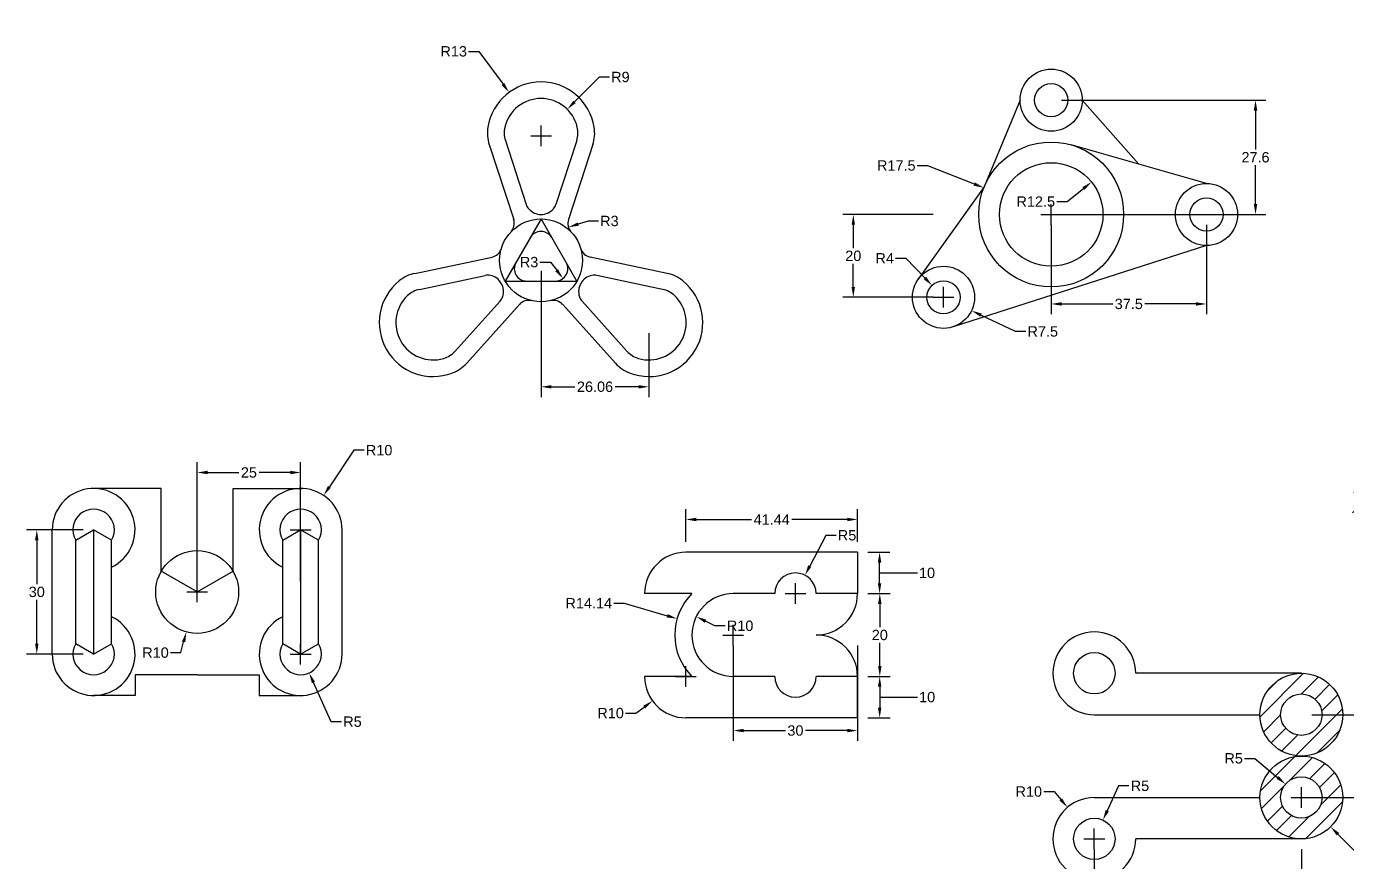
# Model space of a CAD drawing. Header units: millimetres. Extents: x -10 to 888, y 10 to 733.
# Drawn here: x 4.6 to 323.7, y 186.6 to 388.5 of the extents above; entities that cross this region are included whole.
import ezdxf

# ---------------------------------------------------------------- set-up
doc = ezdxf.new("R2010")
doc.units = ezdxf.units.MM
doc.styles.get("Standard").update_dxf_attribs({"font": 'arial.ttf'})
doc.dimstyles.new('Copy of ISO-25', dxfattribs={"dimtxt": 2.5, "dimasz": 2.5, "dimexe": 2.5, "dimexo": 2.5, "dimtad": 0, "dimtih": 1, "dimtoh": 1, "dimdsep": 46, "dimtxsty": 'Standard', "dimcen": 2.5, "dimclrd": 1, "dimclre": 3, "dimclrt": 4, "dimadec": 0, "dimazin": 0, "dimtfac": 1, "dimtofl": 0, "dimtmove": 1, "dimatfit": 3, "dimfxl": 1, "dimarcsym": 0})

# ---------------------------------------------------------------- blocks, each defined once
blk = doc.blocks.new('*U1')
for p, q in [((-8.62, 3.96), (-3.59, -11.48)), ((8.62, 3.96), (3.59, -11.48)), ((-12.51, 2.97), (-6.61, -15.13)), ((12.51, 2.97), (6.61, -15.13))]:
    blk.add_line(p, q)
for centre, radius, start, end in [((0, 5.12), 13, 9.1618, 170.8382), ((0, 5.12), 9, 13.471, 166.529), ((-3.95, 5.75), 9, 170.8382, 198.0374), ((-2.92, 5.82), 6, 166.529, 198.0374), ((2.92, 5.82), 6, 341.9626, 13.471), ((3.95, 5.75), 9, 341.9626, 9.1618), ((-0.74, -10.55), 3, 198.0374, 222.0955), ((0, -9.88), 4, 222.0955, 317.9045), ((0.74, -10.55), 3, 317.9045, 341.9626), ((-9.47, -16.06), 3, 316.7271, 18.0374), ((9.47, -16.06), 3, 161.9626, 223.2729)]:
    blk.add_arc(centre, radius, start, end)
blk = doc.blocks.new('*U2')
at = {"color": 0, "linetype": 'ByBlock', "lineweight": -2, "transparency": 16777216}
blk.add_blockref('*U1', (314.69, 594.41), dxfattribs=at)
for p, rotation in [((293.06, 556.95), 120.0000000000001), ((336.32, 556.95), 240)]:
    blk.add_blockref('*U1', p, dxfattribs=dict(at, rotation=rotation))
blk = doc.blocks.new('*D110')
at = {"color": 3, "lineweight": -2, "transparency": 16777216}
for p, q in [((262.56, 189.79), (262.56, 175.14)), ((312.56, 189.79), (312.56, 175.14))]:
    blk.add_line(p, q, dxfattribs=at)
at = {"color": 1, "lineweight": -2, "transparency": 16777216}
for p, q in [((265.06, 177.64), (285.15, 177.64)), ((310.06, 177.64), (289.97, 177.64))]:
    blk.add_line(p, q, dxfattribs=at)
at = {"color": 1, "transparency": 16777216}
for points in [[(265.06, 178.06), (265.06, 177.23), (262.56, 177.64)], [(310.06, 178.06), (310.06, 177.23), (312.56, 177.64)]]:
    blk.add_solid(points, dxfattribs=at)
at = {"layer": 'Defpoints', "color": 0, "transparency": 16777216}
for p in [(262.56, 192.29), (312.56, 192.29), (312.56, 177.64)]:
    blk.add_point(p, dxfattribs=at)
at = {"color": 4, "transparency": 16777216, "insert": (287.56, 177.64), "char_height": 2.5, "attachment_point": 5}
blk.add_mtext('50', dxfattribs=at)
blk = doc.blocks.new('*D111')
at = {"color": 3, "lineweight": -2, "transparency": 16777216}
for p, q in [((315.06, 222.29), (330.91, 222.29)), ((315.06, 202.29), (330.91, 202.29))]:
    blk.add_line(p, q, dxfattribs=at)
at = {"color": 1, "lineweight": -2, "transparency": 16777216}
for p, q in [((328.41, 219.79), (328.41, 214.2)), ((328.41, 204.79), (328.41, 210.39))]:
    blk.add_line(p, q, dxfattribs=at)
at = {"color": 1, "transparency": 16777216}
for points in [[(327.99, 219.79), (328.83, 219.79), (328.41, 222.29)], [(327.99, 204.79), (328.83, 204.79), (328.41, 202.29)]]:
    blk.add_solid(points, dxfattribs=at)
at = {"layer": 'Defpoints', "color": 0, "transparency": 16777216}
for p in [(312.56, 222.29), (312.56, 202.29), (328.41, 202.29)]:
    blk.add_point(p, dxfattribs=at)
at = {"color": 4, "transparency": 16777216, "insert": (328.41, 212.29), "char_height": 2.5, "attachment_point": 5}
blk.add_mtext('20', dxfattribs=at)
blk = doc.blocks.new('*D112')
at = {"color": 3, "lineweight": -2, "transparency": 16777216}
for p, q in [((312.56, 199.79), (312.56, 204.79)), ((310.06, 202.29), (315.06, 202.29))]:
    blk.add_line(p, q, dxfattribs=at)
at = {"color": 1, "lineweight": -2, "transparency": 16777216}
for p, q in [((325.23, 189.59), (321.39, 193.45)), ((327.73, 189.59), (325.23, 189.59))]:
    blk.add_line(p, q, dxfattribs=at)
at = {"color": 1, "transparency": 16777216}
blk.add_solid([(321.68, 193.74), (321.09, 193.15), (319.62, 195.22)], dxfattribs=at)
at = {"layer": 'Defpoints', "color": 0, "transparency": 16777216}
for p in [(312.56, 202.29), (319.62, 195.22)]:
    blk.add_point(p, dxfattribs=at)
at = {"color": 4, "transparency": 16777216, "insert": (331.34, 189.59), "char_height": 2.5, "attachment_point": 5}
blk.add_mtext('R10', dxfattribs=at)
blk = doc.blocks.new('*D113')
at = {"color": 1, "lineweight": -2, "transparency": 16777216}
for p, q in [((298.86, 211.74), (301.36, 211.74)), ((301.36, 211.74), (306.83, 207.13))]:
    blk.add_line(p, q, dxfattribs=at)
at = {"color": 3, "lineweight": -2, "transparency": 16777216}
for p, q in [((312.56, 199.79), (312.56, 204.79)), ((310.06, 202.29), (315.06, 202.29))]:
    blk.add_line(p, q, dxfattribs=at)
at = {"color": 1, "transparency": 16777216}
blk.add_solid([(307.1, 207.45), (306.56, 206.81), (308.74, 205.52)], dxfattribs=at)
at = {"layer": 'Defpoints', "color": 0, "transparency": 16777216}
for p in [(308.74, 205.52), (312.56, 202.29)]:
    blk.add_point(p, dxfattribs=at)
at = {"color": 4, "transparency": 16777216, "insert": (296.21, 211.74), "char_height": 2.5, "attachment_point": 5}
blk.add_mtext('R5', dxfattribs=at)
blk = doc.blocks.new('*D114')
at = {"color": 1, "lineweight": -2, "transparency": 16777216}
for p, q in [((250.34, 203.72), (252.84, 203.72)), ((252.84, 203.72), (254.46, 201.81))]:
    blk.add_line(p, q, dxfattribs=at)
at = {"color": 3, "lineweight": -2, "transparency": 16777216}
for p, q in [((262.56, 189.79), (262.56, 194.79)), ((260.06, 192.29), (265.06, 192.29))]:
    blk.add_line(p, q, dxfattribs=at)
at = {"color": 1, "transparency": 16777216}
blk.add_solid([(254.77, 202.08), (254.14, 201.54), (256.08, 199.91)], dxfattribs=at)
at = {"layer": 'Defpoints', "color": 0, "transparency": 16777216}
for p in [(256.08, 199.91), (262.56, 192.29)]:
    blk.add_point(p, dxfattribs=at)
at = {"color": 4, "transparency": 16777216, "insert": (246.73, 203.72), "char_height": 2.5, "attachment_point": 5}
blk.add_mtext('R10', dxfattribs=at)
blk = doc.blocks.new('*D115')
at = {"color": 1, "lineweight": -2, "transparency": 16777216}
for p, q in [((268.43, 205.09), (265.69, 199.11)), ((270.93, 205.09), (268.43, 205.09))]:
    blk.add_line(p, q, dxfattribs=at)
at = {"color": 3, "lineweight": -2, "transparency": 16777216}
for p, q in [((262.56, 189.79), (262.56, 194.79)), ((260.06, 192.29), (265.06, 192.29))]:
    blk.add_line(p, q, dxfattribs=at)
at = {"color": 1, "transparency": 16777216}
blk.add_solid([(265.31, 199.29), (266.07, 198.94), (264.64, 196.84)], dxfattribs=at)
at = {"layer": 'Defpoints', "color": 0, "transparency": 16777216}
for p in [(264.64, 196.84), (262.56, 192.29)]:
    blk.add_point(p, dxfattribs=at)
at = {"color": 4, "transparency": 16777216, "insert": (273.58, 205.09), "char_height": 2.5, "attachment_point": 5}
blk.add_mtext('R5', dxfattribs=at)
blk = doc.blocks.new('*D116')
at = {"color": 3, "lineweight": -2, "transparency": 16777216}
for p, q in [((163.93, 229.02), (163.93, 234.02)), ((161.43, 231.52), (166.43, 231.52))]:
    blk.add_line(p, q, dxfattribs=at)
at = {"color": 1, "lineweight": -2, "transparency": 16777216}
for p, q in [((151.84, 222.66), (153.85, 224.13)), ((149.34, 222.66), (151.84, 222.66))]:
    blk.add_line(p, q, dxfattribs=at)
at = {"color": 1, "transparency": 16777216}
blk.add_solid([(153.61, 224.47), (154.1, 223.8), (155.87, 225.61)], dxfattribs=at)
at = {"layer": 'Defpoints', "color": 0, "transparency": 16777216}
for p in [(163.93, 231.52), (155.87, 225.61)]:
    blk.add_point(p, dxfattribs=at)
at = {"color": 4, "transparency": 16777216, "insert": (145.73, 222.66), "char_height": 2.5, "attachment_point": 5}
blk.add_mtext('R10', dxfattribs=at)
blk = doc.blocks.new('*D117')
at = {"color": 3, "lineweight": -2, "transparency": 16777216}
for p, q in [((207.87, 231.52), (213.22, 231.52)), ((207.87, 221.52), (213.22, 221.52))]:
    blk.add_line(p, q, dxfattribs=at)
at = {"color": 1, "lineweight": -2, "transparency": 16777216}
for p, q in [((210.72, 229.02), (210.72, 224.02)), ((210.72, 226.52), (218.64, 226.52)), ((218.64, 226.52), (219.89, 226.52))]:
    blk.add_line(p, q, dxfattribs=at)
at = {"color": 1, "transparency": 16777216}
for points in [[(210.3, 229.02), (211.13, 229.02), (210.72, 231.52)], [(210.3, 224.02), (211.13, 224.02), (210.72, 221.52)]]:
    blk.add_solid(points, dxfattribs=at)
at = {"layer": 'Defpoints', "color": 0, "transparency": 16777216}
for p in [(205.37, 231.52), (205.37, 221.52), (210.72, 221.52)]:
    blk.add_point(p, dxfattribs=at)
at = {"color": 4, "transparency": 16777216, "insert": (222.18, 226.52), "char_height": 2.5, "attachment_point": 5}
blk.add_mtext('10', dxfattribs=at)
blk = doc.blocks.new('*D118')
at = {"color": 1, "lineweight": -2, "transparency": 16777216}
for p, q in [((170.9, 243.75), (168.66, 244.87)), ((173.4, 243.75), (170.9, 243.75))]:
    blk.add_line(p, q, dxfattribs=at)
at = {"color": 1, "transparency": 16777216}
blk.add_solid([(168.85, 245.24), (168.47, 244.49), (166.42, 245.98)], dxfattribs=at)
at = {"layer": 'Defpoints', "color": 0, "transparency": 16777216}
for p in [(166.42, 245.98), (175.37, 241.52)]:
    blk.add_point(p, dxfattribs=at)
at = {"color": 4, "transparency": 16777216, "insert": (177.01, 243.75), "char_height": 2.5, "attachment_point": 5}
blk.add_mtext('R10', dxfattribs=at)
blk = doc.blocks.new('*D119')
at = {"color": 1, "lineweight": -2, "transparency": 16777216}
for p, q in [((146.5, 249.21), (149, 249.21)), ((149, 249.21), (159.4, 246.18))]:
    blk.add_line(p, q, dxfattribs=at)
at = {"color": 3, "lineweight": -2, "transparency": 16777216}
for p, q in [((175.37, 239.02), (175.37, 244.02)), ((172.87, 241.52), (177.87, 241.52))]:
    blk.add_line(p, q, dxfattribs=at)
at = {"color": 1, "transparency": 16777216}
blk.add_solid([(159.51, 246.58), (159.28, 245.78), (161.8, 245.48)], dxfattribs=at)
at = {"layer": 'Defpoints', "color": 0, "transparency": 16777216}
for p in [(161.8, 245.48), (175.37, 241.52)]:
    blk.add_point(p, dxfattribs=at)
at = {"color": 4, "transparency": 16777216, "insert": (140.46, 249.21), "char_height": 2.5, "attachment_point": 5}
blk.add_mtext('R14.14', dxfattribs=at)
blk = doc.blocks.new('*D120')
at = {"color": 3, "lineweight": -2, "transparency": 16777216}
for p, q in [((207.87, 251.52), (213.25, 251.52)), ((207.87, 231.52), (213.25, 231.52))]:
    blk.add_line(p, q, dxfattribs=at)
at = {"color": 1, "lineweight": -2, "transparency": 16777216}
for p, q in [((210.75, 249.02), (210.75, 243.43)), ((210.75, 234.02), (210.75, 239.62))]:
    blk.add_line(p, q, dxfattribs=at)
at = {"color": 1, "transparency": 16777216}
for points in [[(210.33, 249.02), (211.17, 249.02), (210.75, 251.52)], [(210.33, 234.02), (211.17, 234.02), (210.75, 231.52)]]:
    blk.add_solid(points, dxfattribs=at)
at = {"layer": 'Defpoints', "color": 0, "transparency": 16777216}
for p in [(205.37, 251.52), (210.75, 251.52), (205.37, 231.52)]:
    blk.add_point(p, dxfattribs=at)
at = {"color": 4, "transparency": 16777216, "insert": (210.75, 241.52), "char_height": 2.5, "attachment_point": 5}
blk.add_mtext('20', dxfattribs=at)
blk = doc.blocks.new('*D121')
at = {"color": 3, "lineweight": -2, "transparency": 16777216}
for p, q in [((207.87, 261.52), (213.2, 261.52)), ((207.87, 251.52), (213.2, 251.52))]:
    blk.add_line(p, q, dxfattribs=at)
at = {"color": 1, "lineweight": -2, "transparency": 16777216}
for p, q in [((210.7, 254.02), (210.7, 259.02)), ((210.7, 256.52), (218.61, 256.52)), ((218.61, 256.52), (219.86, 256.52))]:
    blk.add_line(p, q, dxfattribs=at)
at = {"color": 1, "transparency": 16777216}
for points in [[(210.28, 259.02), (211.11, 259.02), (210.7, 261.52)], [(210.28, 254.02), (211.11, 254.02), (210.7, 251.52)]]:
    blk.add_solid(points, dxfattribs=at)
at = {"layer": 'Defpoints', "color": 0, "transparency": 16777216}
for p in [(205.37, 261.52), (210.7, 261.52), (205.37, 251.52)]:
    blk.add_point(p, dxfattribs=at)
at = {"color": 4, "transparency": 16777216, "insert": (222.16, 256.52), "char_height": 2.5, "attachment_point": 5}
blk.add_mtext('10', dxfattribs=at)
blk = doc.blocks.new('*D122')
at = {"color": 1, "lineweight": -2, "transparency": 16777216}
for p, q in [((197.69, 265.6), (193.83, 258.18)), ((200.19, 265.6), (197.69, 265.6))]:
    blk.add_line(p, q, dxfattribs=at)
at = {"color": 3, "lineweight": -2, "transparency": 16777216}
for p, q in [((190.37, 249.02), (190.37, 254.02)), ((187.87, 251.52), (192.87, 251.52))]:
    blk.add_line(p, q, dxfattribs=at)
at = {"color": 1, "transparency": 16777216}
blk.add_solid([(193.46, 258.37), (194.2, 257.99), (192.68, 255.96)], dxfattribs=at)
at = {"layer": 'Defpoints', "color": 0, "transparency": 16777216}
for p in [(192.68, 255.96), (190.37, 251.52)]:
    blk.add_point(p, dxfattribs=at)
at = {"color": 4, "transparency": 16777216, "insert": (202.84, 265.6), "char_height": 2.5, "attachment_point": 5}
blk.add_mtext('R5', dxfattribs=at)
blk = doc.blocks.new('*D123')
at = {"color": 3, "lineweight": -2, "transparency": 16777216}
for p, q in [((163.93, 264.02), (163.93, 271.93)), ((205.37, 264.02), (205.37, 271.93))]:
    blk.add_line(p, q, dxfattribs=at)
at = {"color": 1, "lineweight": -2, "transparency": 16777216}
for p, q in [((166.43, 269.43), (179.77, 269.43)), ((202.87, 269.43), (189.54, 269.43))]:
    blk.add_line(p, q, dxfattribs=at)
at = {"color": 1, "transparency": 16777216}
for points in [[(166.43, 269.85), (166.43, 269.01), (163.93, 269.43)], [(202.87, 269.85), (202.87, 269.01), (205.37, 269.43)]]:
    blk.add_solid(points, dxfattribs=at)
at = {"layer": 'Defpoints', "color": 0, "transparency": 16777216}
for p in [(205.37, 269.43), (163.93, 261.52), (205.37, 261.52)]:
    blk.add_point(p, dxfattribs=at)
at = {"color": 4, "transparency": 16777216, "insert": (184.65, 269.43), "char_height": 2.5, "attachment_point": 5}
blk.add_mtext('41.44', dxfattribs=at)
blk = doc.blocks.new('*D124')
at = {"color": 3, "lineweight": -2, "transparency": 16777216}
for p, q in [((175.37, 239.02), (175.37, 215.95)), ((205.37, 239.02), (205.37, 215.95))]:
    blk.add_line(p, q, dxfattribs=at)
at = {"color": 1, "lineweight": -2, "transparency": 16777216}
for p, q in [((177.87, 218.45), (187.96, 218.45)), ((202.87, 218.45), (192.78, 218.45))]:
    blk.add_line(p, q, dxfattribs=at)
at = {"color": 1, "transparency": 16777216}
for points in [[(177.87, 218.87), (177.87, 218.04), (175.37, 218.45)], [(202.87, 218.87), (202.87, 218.04), (205.37, 218.45)]]:
    blk.add_solid(points, dxfattribs=at)
at = {"layer": 'Defpoints', "color": 0, "transparency": 16777216}
for p in [(175.37, 241.52), (205.37, 241.52), (205.37, 218.45)]:
    blk.add_point(p, dxfattribs=at)
at = {"color": 4, "transparency": 16777216, "insert": (190.37, 218.45), "char_height": 2.5, "attachment_point": 5}
blk.add_mtext('30', dxfattribs=at)
blk = doc.blocks.new('*D127')
at = {"color": 1, "lineweight": -2, "transparency": 16777216}
for p, q in [((255.99, 346.18), (259.93, 349.35)), ((253.49, 346.18), (255.99, 346.18))]:
    blk.add_line(p, q, dxfattribs=at)
at = {"color": 1, "transparency": 16777216}
blk.add_solid([(259.67, 349.67), (260.19, 349.02), (261.88, 350.92)], dxfattribs=at)
at = {"layer": 'Defpoints', "color": 0, "transparency": 16777216}
for p in [(261.88, 350.92), (252.14, 343.08)]:
    blk.add_point(p, dxfattribs=at)
at = {"color": 4, "transparency": 16777216, "insert": (248.41, 346.18), "char_height": 2.5, "attachment_point": 5}
blk.add_mtext('R12.5', dxfattribs=at)
blk = doc.blocks.new('*D128')
at = {"color": 1, "lineweight": -2, "transparency": 16777216}
for p, q in [((219.8, 354.89), (222.3, 354.89)), ((222.3, 354.89), (233.54, 350.44))]:
    blk.add_line(p, q, dxfattribs=at)
at = {"color": 3, "lineweight": -2, "transparency": 16777216}
for p, q in [((252.14, 340.58), (252.14, 345.58)), ((249.64, 343.08), (254.64, 343.08))]:
    blk.add_line(p, q, dxfattribs=at)
at = {"color": 1, "transparency": 16777216}
blk.add_solid([(233.7, 350.83), (233.39, 350.05), (235.87, 349.52)], dxfattribs=at)
at = {"layer": 'Defpoints', "color": 0, "transparency": 16777216}
for p in [(235.87, 349.52), (252.14, 343.08)]:
    blk.add_point(p, dxfattribs=at)
at = {"color": 4, "transparency": 16777216, "insert": (214.73, 354.89), "char_height": 2.5, "attachment_point": 5}
blk.add_mtext('R17.5', dxfattribs=at)
blk = doc.blocks.new('*D129')
at = {"color": 3, "lineweight": -2, "transparency": 16777216}
for p, q in [((226.14, 320.58), (226.14, 325.58)), ((223.64, 323.08), (228.64, 323.08))]:
    blk.add_line(p, q, dxfattribs=at)
at = {"color": 1, "lineweight": -2, "transparency": 16777216}
for p, q in [((243.51, 314.81), (235.17, 318.78)), ((246.01, 314.81), (243.51, 314.81))]:
    blk.add_line(p, q, dxfattribs=at)
at = {"color": 1, "transparency": 16777216}
blk.add_solid([(235.35, 319.16), (234.99, 318.41), (232.91, 319.86)], dxfattribs=at)
at = {"layer": 'Defpoints', "color": 0, "transparency": 16777216}
for p in [(226.14, 323.08), (232.91, 319.86)]:
    blk.add_point(p, dxfattribs=at)
at = {"color": 4, "transparency": 16777216, "insert": (250.11, 314.81), "char_height": 2.5, "attachment_point": 5}
blk.add_mtext('R7.5', dxfattribs=at)
blk = doc.blocks.new('*D130')
at = {"color": 1, "lineweight": -2, "transparency": 16777216}
for p, q in [((214.57, 332.5), (217.07, 332.5)), ((217.07, 332.5), (221.63, 327.76))]:
    blk.add_line(p, q, dxfattribs=at)
at = {"color": 3, "lineweight": -2, "transparency": 16777216}
for p, q in [((226.14, 320.58), (226.14, 325.58)), ((223.64, 323.08), (228.64, 323.08))]:
    blk.add_line(p, q, dxfattribs=at)
at = {"color": 1, "transparency": 16777216}
blk.add_solid([(221.93, 328.05), (221.33, 327.47), (223.37, 325.96)], dxfattribs=at)
at = {"layer": 'Defpoints', "color": 0, "transparency": 16777216}
for p in [(223.37, 325.96), (226.14, 323.08)]:
    blk.add_point(p, dxfattribs=at)
at = {"color": 4, "transparency": 16777216, "insert": (211.94, 332.5), "char_height": 2.5, "attachment_point": 5}
blk.add_mtext('R4', dxfattribs=at)
blk = doc.blocks.new('*D131')
at = {"color": 3, "lineweight": -2, "transparency": 16777216}
for p, q in [((252.14, 340.58), (252.14, 318.97)), ((289.64, 340.58), (289.64, 318.97))]:
    blk.add_line(p, q, dxfattribs=at)
at = {"color": 1, "lineweight": -2, "transparency": 16777216}
for p, q in [((254.64, 321.47), (267.01, 321.47)), ((287.14, 321.47), (274.77, 321.47))]:
    blk.add_line(p, q, dxfattribs=at)
at = {"color": 1, "transparency": 16777216}
for points in [[(254.64, 321.89), (254.64, 321.06), (252.14, 321.47)], [(287.14, 321.89), (287.14, 321.06), (289.64, 321.47)]]:
    blk.add_solid(points, dxfattribs=at)
at = {"layer": 'Defpoints', "color": 0, "transparency": 16777216}
for p in [(252.14, 343.08), (289.64, 343.08), (289.64, 321.47)]:
    blk.add_point(p, dxfattribs=at)
at = {"color": 4, "transparency": 16777216, "insert": (270.89, 321.47), "char_height": 2.5, "attachment_point": 5}
blk.add_mtext('37.5', dxfattribs=at)
blk = doc.blocks.new('*D132')
at = {"color": 3, "lineweight": -2, "transparency": 16777216}
for p, q in [((254.64, 370.68), (303.99, 370.68)), ((254.64, 343.08), (303.99, 343.08))]:
    blk.add_line(p, q, dxfattribs=at)
at = {"color": 1, "lineweight": -2, "transparency": 16777216}
for p, q in [((301.49, 368.18), (301.49, 358.78)), ((301.49, 345.58), (301.49, 354.98))]:
    blk.add_line(p, q, dxfattribs=at)
at = {"color": 1, "transparency": 16777216}
for points in [[(301.08, 368.18), (301.91, 368.18), (301.49, 370.68)], [(301.08, 345.58), (301.91, 345.58), (301.49, 343.08)]]:
    blk.add_solid(points, dxfattribs=at)
at = {"layer": 'Defpoints', "color": 0, "transparency": 16777216}
for p in [(252.14, 370.68), (252.14, 343.08), (301.49, 343.08)]:
    blk.add_point(p, dxfattribs=at)
at = {"color": 4, "transparency": 16777216, "insert": (301.49, 356.88), "char_height": 2.5, "attachment_point": 5}
blk.add_mtext('27.6', dxfattribs=at)
blk = doc.blocks.new('*D133')
at = {"color": 3, "lineweight": -2, "transparency": 16777216}
for p, q in [((223.64, 343.08), (201.85, 343.08)), ((223.64, 323.08), (201.85, 323.08))]:
    blk.add_line(p, q, dxfattribs=at)
at = {"color": 1, "lineweight": -2, "transparency": 16777216}
for p, q in [((204.35, 340.58), (204.35, 334.98)), ((204.35, 325.58), (204.35, 331.18))]:
    blk.add_line(p, q, dxfattribs=at)
at = {"color": 1, "transparency": 16777216}
for points in [[(203.93, 340.58), (204.76, 340.58), (204.35, 343.08)], [(203.93, 325.58), (204.76, 325.58), (204.35, 323.08)]]:
    blk.add_solid(points, dxfattribs=at)
at = {"layer": 'Defpoints', "color": 0, "transparency": 16777216}
for p in [(204.35, 343.08), (226.14, 343.08), (226.14, 323.08)]:
    blk.add_point(p, dxfattribs=at)
at = {"color": 4, "transparency": 16777216, "insert": (204.35, 333.08), "char_height": 2.5, "attachment_point": 5}
blk.add_mtext('20', dxfattribs=at)
blk = doc.blocks.new('*D134')
at = {"color": 1, "lineweight": -2, "transparency": 16777216}
for p, q in [((142.96, 376.26), (137.02, 370.26)), ((145.46, 376.26), (142.96, 376.26))]:
    blk.add_line(p, q, dxfattribs=at)
at = {"color": 3, "lineweight": -2, "transparency": 16777216}
for p, q in [((128.94, 359.58), (128.94, 364.58)), ((126.44, 362.08), (131.44, 362.08))]:
    blk.add_line(p, q, dxfattribs=at)
at = {"color": 1, "transparency": 16777216}
blk.add_solid([(136.73, 370.55), (137.32, 369.97), (135.26, 368.48)], dxfattribs=at)
at = {"layer": 'Defpoints', "color": 0, "transparency": 16777216}
for p in [(135.26, 368.48), (128.94, 362.08)]:
    blk.add_point(p, dxfattribs=at)
at = {"color": 4, "transparency": 16777216, "insert": (148.1, 376.26), "char_height": 2.5, "attachment_point": 5}
blk.add_mtext('R9', dxfattribs=at)
blk = doc.blocks.new('*D135')
at = {"color": 1, "lineweight": -2, "transparency": 16777216}
for p, q in [((111.45, 382.46), (113.95, 382.46)), ((113.95, 382.46), (119.75, 374.57))]:
    blk.add_line(p, q, dxfattribs=at)
at = {"color": 3, "lineweight": -2, "transparency": 16777216}
for p, q in [((128.94, 359.58), (128.94, 364.58)), ((126.44, 362.08), (131.44, 362.08))]:
    blk.add_line(p, q, dxfattribs=at)
at = {"color": 1, "transparency": 16777216}
blk.add_solid([(120.09, 374.81), (119.42, 374.32), (121.23, 372.55)], dxfattribs=at)
at = {"layer": 'Defpoints', "color": 0, "transparency": 16777216}
for p in [(121.23, 372.55), (128.94, 362.08)]:
    blk.add_point(p, dxfattribs=at)
at = {"color": 4, "transparency": 16777216, "insert": (107.84, 382.46), "char_height": 2.5, "attachment_point": 5}
blk.add_mtext('R13', dxfattribs=at)
blk = doc.blocks.new('*D136')
at = {"color": 1, "lineweight": -2, "transparency": 16777216}
for p, q in [((140.31, 341.49), (137.92, 340.75)), ((142.81, 341.49), (140.31, 341.49))]:
    blk.add_line(p, q, dxfattribs=at)
at = {"color": 1, "transparency": 16777216}
blk.add_solid([(137.8, 341.15), (138.05, 340.36), (135.54, 340.02)], dxfattribs=at)
at = {"layer": 'Defpoints', "color": 0, "transparency": 16777216}
for p in [(135.54, 340.02), (138.4, 340.9)]:
    blk.add_point(p, dxfattribs=at)
at = {"color": 4, "transparency": 16777216, "insert": (145.45, 341.49), "char_height": 2.5, "attachment_point": 5}
blk.add_mtext('R3', dxfattribs=at)
blk = doc.blocks.new('*D137')
at = {"color": 1, "lineweight": -2, "transparency": 16777216}
for p, q in [((128.68, 331.57), (131.18, 331.57)), ((131.18, 331.57), (132.71, 329.6))]:
    blk.add_line(p, q, dxfattribs=at)
at = {"color": 1, "transparency": 16777216}
blk.add_solid([(133.04, 329.85), (132.38, 329.34), (134.24, 327.62)], dxfattribs=at)
at = {"layer": 'Defpoints', "color": 0, "transparency": 16777216}
for p in [(132.4, 329.99), (134.24, 327.62)]:
    blk.add_point(p, dxfattribs=at)
at = {"color": 4, "transparency": 16777216, "insert": (126.04, 331.57), "char_height": 2.5, "attachment_point": 5}
blk.add_mtext('R3', dxfattribs=at)
blk = doc.blocks.new('*D138')
at = {"color": 3, "lineweight": -2, "transparency": 16777216}
for p, q in [((128.94, 329.49), (128.94, 298.97)), ((154.99, 314.45), (154.99, 298.97))]:
    blk.add_line(p, q, dxfattribs=at)
at = {"color": 1, "lineweight": -2, "transparency": 16777216}
for p, q in [((131.44, 301.47), (137.1, 301.47)), ((152.49, 301.47), (146.83, 301.47))]:
    blk.add_line(p, q, dxfattribs=at)
at = {"color": 1, "transparency": 16777216}
for points in [[(131.44, 301.88), (131.44, 301.05), (128.94, 301.47)], [(152.49, 301.88), (152.49, 301.05), (154.99, 301.47)]]:
    blk.add_solid(points, dxfattribs=at)
at = {"layer": 'Defpoints', "color": 0, "transparency": 16777216}
for p in [(128.94, 331.99), (154.99, 316.95), (154.99, 301.47)]:
    blk.add_point(p, dxfattribs=at)
at = {"color": 4, "transparency": 16777216, "insert": (141.97, 301.47), "char_height": 2.5, "attachment_point": 5}
blk.add_mtext('26.06', dxfattribs=at)
blk = doc.blocks.new('*D139')
at = {"color": 3, "lineweight": -2, "transparency": 16777216}
for p, q in [((45.88, 249.43), (45.88, 254.43)), ((43.38, 251.93), (48.38, 251.93))]:
    blk.add_line(p, q, dxfattribs=at)
at = {"color": 1, "lineweight": -2, "transparency": 16777216}
for p, q in [((41.92, 237.27), (42.62, 239.86)), ((39.42, 237.27), (41.92, 237.27))]:
    blk.add_line(p, q, dxfattribs=at)
at = {"color": 1, "transparency": 16777216}
blk.add_solid([(42.22, 239.97), (43.02, 239.75), (43.27, 242.27)], dxfattribs=at)
at = {"layer": 'Defpoints', "color": 0, "transparency": 16777216}
for p in [(45.88, 251.93), (43.27, 242.27)]:
    blk.add_point(p, dxfattribs=at)
at = {"color": 4, "transparency": 16777216, "insert": (35.82, 237.27), "char_height": 2.5, "attachment_point": 5}
blk.add_mtext('R10', dxfattribs=at)
blk = doc.blocks.new('*D140')
at = {"color": 1, "lineweight": -2, "transparency": 16777216}
for p, q in [((83.72, 286.15), (77.82, 277.32)), ((86.22, 286.15), (83.72, 286.15))]:
    blk.add_line(p, q, dxfattribs=at)
at = {"color": 3, "lineweight": -2, "transparency": 16777216}
for p, q in [((70.88, 264.43), (70.88, 269.43)), ((68.38, 266.93), (73.38, 266.93))]:
    blk.add_line(p, q, dxfattribs=at)
at = {"color": 1, "transparency": 16777216}
blk.add_solid([(77.48, 277.55), (78.17, 277.09), (76.43, 275.24)], dxfattribs=at)
at = {"layer": 'Defpoints', "color": 0, "transparency": 16777216}
for p in [(76.43, 275.24), (70.88, 266.93)]:
    blk.add_point(p, dxfattribs=at)
at = {"color": 4, "transparency": 16777216, "insert": (89.83, 286.15), "char_height": 2.5, "attachment_point": 5}
blk.add_mtext('R10', dxfattribs=at)
blk = doc.blocks.new('*D141')
at = {"color": 3, "lineweight": -2, "transparency": 16777216}
for p, q in [((70.88, 234.43), (70.88, 239.43)), ((68.38, 236.93), (73.38, 236.93))]:
    blk.add_line(p, q, dxfattribs=at)
at = {"color": 1, "lineweight": -2, "transparency": 16777216}
for p, q in [((78.25, 220.59), (73.96, 230.09)), ((80.75, 220.59), (78.25, 220.59))]:
    blk.add_line(p, q, dxfattribs=at)
at = {"color": 1, "transparency": 16777216}
blk.add_solid([(74.34, 230.26), (73.58, 229.92), (72.94, 232.37)], dxfattribs=at)
at = {"layer": 'Defpoints', "color": 0, "transparency": 16777216}
for p in [(70.88, 236.93), (72.94, 232.37)]:
    blk.add_point(p, dxfattribs=at)
at = {"color": 4, "transparency": 16777216, "insert": (83.4, 220.59), "char_height": 2.5, "attachment_point": 5}
blk.add_mtext('R5', dxfattribs=at)
blk = doc.blocks.new('*D142')
at = {"color": 3, "lineweight": -2, "transparency": 16777216}
for p, q in [((45.88, 254.43), (45.88, 283.27)), ((70.88, 254.43), (70.88, 283.27))]:
    blk.add_line(p, q, dxfattribs=at)
at = {"color": 1, "lineweight": -2, "transparency": 16777216}
for p, q in [((48.38, 280.77), (55.93, 280.77)), ((68.38, 280.77), (60.83, 280.77))]:
    blk.add_line(p, q, dxfattribs=at)
at = {"color": 1, "transparency": 16777216}
for points in [[(48.38, 281.19), (48.38, 280.36), (45.88, 280.77)], [(68.38, 281.19), (68.38, 280.36), (70.88, 280.77)]]:
    blk.add_solid(points, dxfattribs=at)
at = {"layer": 'Defpoints', "color": 0, "transparency": 16777216}
for p in [(70.88, 280.77), (45.88, 251.93), (70.88, 251.93)]:
    blk.add_point(p, dxfattribs=at)
at = {"color": 4, "transparency": 16777216, "insert": (58.38, 280.77), "char_height": 2.5, "attachment_point": 5}
blk.add_mtext('25', dxfattribs=at)
blk = doc.blocks.new('*D143')
at = {"color": 3, "lineweight": -2, "transparency": 16777216}
for p, q in [((18.38, 266.93), (4.65, 266.93)), ((18.38, 236.93), (4.65, 236.93))]:
    blk.add_line(p, q, dxfattribs=at)
at = {"color": 1, "lineweight": -2, "transparency": 16777216}
for p, q in [((7.15, 264.43), (7.15, 253.83)), ((7.15, 239.43), (7.15, 250.02))]:
    blk.add_line(p, q, dxfattribs=at)
at = {"color": 1, "transparency": 16777216}
for points in [[(6.73, 264.43), (7.56, 264.43), (7.15, 266.93)], [(6.73, 239.43), (7.56, 239.43), (7.15, 236.93)]]:
    blk.add_solid(points, dxfattribs=at)
at = {"layer": 'Defpoints', "color": 0, "transparency": 16777216}
for p in [(20.88, 266.93), (7.15, 236.93), (20.88, 236.93)]:
    blk.add_point(p, dxfattribs=at)
at = {"color": 4, "transparency": 16777216, "insert": (7.15, 251.93), "char_height": 2.5, "attachment_point": 5}
blk.add_mtext('30', dxfattribs=at)

msp = doc.modelspace()

# ---------------------------------------------------------------- hatches: boundary and pattern name
h = msp.add_hatch()
h.set_pattern_fill('ANSI31', color=256)
h.paths.add_polyline_path([(172.422, 515.913, 1), (120.422, 515.913, 0.2013042), (128.207, 497.36), (137.314, 506.636, -0.2013042), (133.422, 515.913, -1), (159.422, 515.913, -0.6648573), (137.314, 506.636), (128.207, 497.36, 0.6648573)])
h.paths.add_polyline_path([(146.422, 448.913), (146.422, 438.913, -0.4142136), (154.422, 430.913, -1), (138.422, 430.913, -0.4142136), (146.422, 438.913), (146.422, 448.913, 0.4142136), (128.422, 430.913, 1), (164.422, 430.913, 0.4142136)])
h.paths.add_polyline_path([(52.803, 421.066, 1), (78.183, 421.066, 1)])
h.paths.add_polyline_path([(70.373, 421.066, -1), (60.613, 421.066, -1)], flags=16)
h.paths.add_polyline_path([(17.643, 421.066, 1), (43.023, 421.066, 1)])
h.paths.add_polyline_path([(35.213, 421.066, -1), (25.453, 421.066, -1)], flags=16)
h.paths.add_polyline_path([(43.023, 518.706, 1), (17.643, 518.706, 1)])
h.paths.add_polyline_path([(25.453, 518.706, -1), (35.213, 518.706, -1)], flags=16)
h.paths.add_polyline_path([(78.183, 518.706, 1), (52.803, 518.706, 1)])
h.paths.add_polyline_path([(60.613, 518.706, -1), (70.373, 518.706, -1)], flags=16)
h.paths.add_polyline_path([(122.841, 160.399, 1), (90.841, 160.399, 1)])
h.paths.add_polyline_path([(97.841, 160.399, -1), (115.841, 160.399, -1)], flags=16)
h.paths.add_polyline_path([(36.841, 30.399, 1), (66.841, 30.399, 1)])
h.paths.add_polyline_path([(58.841, 30.399, -1), (44.841, 30.399, -1)], flags=16)
h.paths.add_polyline_path([(322.56, 222.295, 1), (302.56, 222.295, 1)])
h.paths.add_polyline_path([(307.56, 222.295, -1), (317.56, 222.295, -1)], flags=16)
h.paths.add_polyline_path([(302.56, 202.295, 1), (322.56, 202.295, 1)])
h.paths.add_polyline_path([(317.56, 202.295, -1), (307.56, 202.295, -1)], flags=16)
h = msp.add_hatch()
h.set_pattern_fill('ANSI31', color=256)
h.paths.add_polyline_path([(458.024, 257.932, 0.7203961), (441.073, 291.875, -0.598597), (432.731, 303.246, -0.6304269), (356.039, 303.246, -0.598597), (347.697, 291.875, 0.7203961), (330.745, 257.932, 0.4142136)])
h.paths.add_polyline_path([(405.385, 251.571, -1), (383.385, 251.571, -1)], flags=16)
h.paths.add_polyline_path([(333.887, 272.074, -1), (355.887, 272.074, -1)], flags=16)
h.paths.add_polyline_path([(432.882, 272.074, -1), (454.882, 272.074, -1)], flags=16)
h.paths.add_polyline_path([(390.385, 287.571, 1), (398.385, 287.571, 1)], flags=17)
h.paths.add_polyline_path([(368.94, 304.571, 1), (360.94, 304.571, 1)])
h.paths.add_polyline_path([(368.94, 338.571, 1), (360.94, 338.571, 1)])
h.paths.add_polyline_path([(398.385, 355.571, 1), (390.385, 355.571, 1)])
h.paths.add_polyline_path([(427.83, 338.571, 1), (419.83, 338.571, 1)])
h.paths.add_polyline_path([(268.422, 473.413, 1), (184.422, 473.413, 1)])
h.paths.add_polyline_path([(218.922, 443.413, -0.0313422), (218.981, 444.351, -0.0711414), (211.133, 447.601, -0.7144837), (197.709, 452.2, -0.2316991), (200.61, 458.124, -0.0711414), (197.359, 465.972, -0.4514162), (188.922, 473.413, -0.4514162), (197.359, 480.854, -0.0711414), (200.61, 488.702, -0.2316991), (197.709, 494.626, -0.7144837), (211.133, 499.225, -0.0711414), (218.981, 502.476, -0.0313422), (218.922, 503.413, -1), (233.922, 503.413, -0.0313422), (233.863, 502.476, -0.0711414), (241.71, 499.225, -0.7144837), (255.135, 494.626, -0.2316991), (252.234, 488.702, -0.0711414), (255.484, 480.854, -0.4514162), (263.922, 473.413, -0.4514162), (255.484, 465.972, -0.0711414), (252.234, 458.124, -0.2316991), (255.135, 452.2, -0.7144837), (241.71, 447.601, -0.0711414), (233.863, 444.351, -0.0313422), (233.922, 443.413, -1)], flags=16)
h.paths.add_polyline_path([(213.422, 473.413, -1), (239.422, 473.413, -1)], flags=0)
h.paths.add_polyline_path([(252.234, 458.124, 0.0711414), (255.484, 465.972, -0.3779645), (248.922, 473.413, -0.3779645), (255.484, 480.854, 0.0711414), (252.234, 488.702, -0.6237732), (240.135, 494.626, -0.1665319), (241.71, 499.225, 0.2739301), (211.133, 499.225, -0.1665319), (212.709, 494.626, -0.6237732), (200.61, 488.702, 0.0711414), (197.359, 480.854, -0.3779645), (203.922, 473.413, -0.3779645), (197.359, 465.972, 0.0711414), (200.61, 458.124, -0.6237732), (212.709, 452.2, -0.1665319), (211.133, 447.601, 0.0711414), (218.981, 444.351, -0.8819171), (233.863, 444.351, 0.0711414), (241.71, 447.601, -0.1665319), (240.135, 452.2, -0.6237732)], flags=0)
h.paths.add_polyline_path([(252.234, 458.124, 0.0711414), (255.484, 465.972, -0.3779645), (248.922, 473.413), (239.422, 473.413, -1), (213.422, 473.413, -1), (239.422, 473.413), (248.922, 473.413, -0.3779645), (255.484, 480.854, 0.0711414), (252.234, 488.702, -0.6237732), (240.135, 494.626, -0.1665319), (241.71, 499.225, 0.2739301), (211.133, 499.225, -0.1665319), (212.709, 494.626, -0.6237732), (200.61, 488.702, 0.0711414), (197.359, 480.854, -0.3779645), (203.922, 473.413, -0.3779645), (197.359, 465.972, 0.0711414), (200.61, 458.124, -0.6237732), (212.709, 452.2, -0.1665319), (211.133, 447.601, 0.0711414), (218.981, 444.351, -0.8819171), (233.863, 444.351, 0.0711414), (241.71, 447.601, -0.1665319), (240.135, 452.2, -0.6237732)], flags=0)

# ---------------------------------------------------------------- linework, layer by layer
for p, q in [((244.639, 370.68), (235.974, 349.783)), ((259.639, 370.68), (273.29, 355.244)), ((289.639, 350.58), (256.94, 359.909)), ((235.974, 349.783), (220.034, 327.435)), ((289.639, 335.58), (228.431, 315.939)), ((37.22, 276.926), (20.586, 276.917)), ((37.22, 256.926), (37.22, 276.926)), ((54.54, 256.926), (54.54, 276.926)), ((54.54, 276.926), (71.174, 276.917)), ((71.467, 276.908), (70.88, 276.926)), ((10.88, 236.926), (10.88, 266.926)), ((16.55, 264.426), (20.88, 266.926)), ((20.88, 266.926), (20.88, 236.926)), ((25.21, 264.426), (20.88, 266.926)), ((66.55, 264.426), (70.88, 266.926)), ((70.88, 266.926), (70.88, 236.926)), ((75.21, 264.426), (70.88, 266.926)), ((80.88, 236.926), (80.88, 266.926)), ((16.55, 239.426), (16.55, 264.426)), ((25.21, 239.426), (25.21, 264.426)), ((66.55, 239.426), (66.55, 264.426)), ((75.21, 239.426), (75.21, 264.426)), ((205.374, 261.524), (163.934, 261.524)), ((205.374, 261.524), (205.374, 251.524)), ((45.88, 251.926), (37.22, 256.926)), ((45.88, 251.926), (54.54, 256.926)), ((165.377, 251.524), (153.934, 251.524)), ((185.374, 251.524), (175.374, 251.524)), ((205.374, 251.524), (195.374, 251.524)), ((20.88, 236.926), (16.55, 239.426)), ((20.88, 236.926), (25.21, 239.426)), ((70.88, 236.926), (66.55, 239.426)), ((70.88, 236.926), (75.21, 239.426)), ((45.88, 231.926), (30.88, 231.926)), ((30.88, 231.926), (30.88, 226.926)), ((45.88, 231.926), (60.88, 231.926)), ((60.88, 231.926), (60.88, 226.926)), ((165.377, 231.524), (153.934, 231.524)), ((185.374, 231.524), (175.374, 231.524)), ((205.374, 231.524), (195.374, 231.524)), ((205.374, 221.524), (205.374, 231.524)), ((312.56, 232.295), (272.56, 232.295)), ((30.88, 226.926), (20.88, 226.926)), ((60.88, 226.926), (70.88, 226.926)), ((205.374, 221.524), (163.934, 221.524)), ((262.56, 222.295), (302.56, 222.295)), ((262.56, 202.295), (302.56, 202.295)), ((312.56, 192.295), (272.56, 192.295))]:
    msp.add_line(p, q)
msp.add_lwpolyline([(128.937, 341.991), (120.276, 326.991), (137.597, 326.991)], close=True)
for centre, radius in [((252.139, 370.68), 7.5), ((252.139, 370.68), 4), ((252.139, 343.08), 17.5), ((252.139, 343.08), 12.5), ((289.639, 343.08), 7.5), ((289.639, 343.08), 4), ((128.937, 331.991), 10), ((226.139, 323.08), 7.5), ((226.139, 323.08), 4), ((45.88, 251.926), 10), ((262.56, 232.295), 5), ((312.56, 222.295), 10), ((312.56, 222.295), 5), ((312.56, 202.295), 10), ((312.56, 202.295), 5), ((262.56, 192.295), 5)]:
    msp.add_circle(centre, radius)
for centre, radius, start, end in [((128.937, 335.991), 3, 30, 150), ((125.473, 329.991), 3, 150, 270), ((132.401, 329.991), 3, 270, 30), ((20.88, 266.926), 10, 295.65891, 180), ((70.88, 266.926), 10, 0, 244.34109), ((20.88, 266.926), 5, 330, 210), ((70.88, 266.926), 5, 330, 210), ((163.934, 251.524), 10, 90, 180), ((190.374, 251.524), 5, 0, 180), ((175.374, 241.524), 14.14, 134.99135, 225.00865), ((175.374, 241.524), 14.14, 134.99135, 225.00865), ((175.374, 241.524), 10, 90, 270), ((175.374, 241.524), 10, 90, 270), ((195.374, 251.524), 10, 270, 0), ((20.88, 236.926), 10, 180, 64.34109), ((70.88, 236.926), 10, 115.65891, 0), ((20.88, 236.926), 5, 150, 30), ((70.88, 236.926), 5, 150, 30), ((195.374, 231.524), 10, 0, 90), ((262.56, 232.295), 10, 0, 270), ((163.934, 231.524), 10, 180, 270), ((190.374, 231.524), 5, 180, 0), ((262.56, 192.295), 10, 90, 0)]:
    msp.add_arc(centre, radius, start, end)

# ---------------------------------------------------------------- block references
msp.add_blockref('*U2', (-185.753, -237.443))

# ---------------------------------------------------------------- dimensions: what is measured, and where the dimension line sits
for center, mpoint, picture, middle in [((128.937, 362.081), (121.235, 372.554), '*D135', (113.951, 382.457)), ((128.937, 362.081), (135.264, 368.481), '*D134', (142.958, 376.265)), ((252.139, 343.08), (235.868, 349.521), '*D128', (222.304, 354.889)), ((252.139, 343.08), (261.879, 350.916), '*D127', (255.988, 346.176)), ((138.402, 340.903), (135.536, 340.016), '*D136', (140.313, 341.493)), ((132.401, 329.991), (134.238, 327.62), '*D137', (131.176, 331.573)), ((226.139, 323.08), (223.366, 325.962), '*D130', (217.071, 332.504)), ((226.139, 323.08), (232.911, 319.856), '*D129', (243.508, 314.811)), ((70.88, 266.926), (76.434, 275.242), '*D140', (83.718, 286.149)), ((190.374, 251.524), (192.678, 255.962), '*D122', (197.685, 265.603)), ((45.88, 251.926), (43.274, 242.271), '*D139', (41.924, 237.273)), ((175.374, 241.524), (161.799, 245.48), '*D119', (148.998, 249.209)), ((175.374, 241.524), (166.421, 245.979), '*D118', (170.898, 243.752)), ((70.88, 236.926), (72.935, 232.368), '*D141', (78.247, 220.59)), ((312.56, 202.295), (308.738, 205.519), '*D113', (301.363, 211.742)), ((262.56, 192.295), (264.645, 196.839), '*D115', (268.429, 205.089)), ((312.56, 202.295), (319.622, 195.215), '*D112', (325.234, 189.589))]:
    dim = msp.add_radius_dim(center=center, mpoint=mpoint, dimstyle='Copy of ISO-25')
    dim.commit()
    dim.dimension.update_dxf_attribs({"geometry": picture, "text_midpoint": middle, "dimtype": 164})
for base, p1, p2, picture, middle in [((301.494, 343.08), (252.139, 370.68), (252.139, 343.08), '*D132', (301.494, 356.88)), ((204.348, 343.08), (226.139, 323.08), (226.139, 343.08), '*D133', (204.348, 333.08)), ((7.147, 236.926), (20.88, 266.926), (20.88, 236.926), '*D143', (7.147, 251.926)), ((210.696, 261.524), (205.374, 251.524), (205.374, 261.524), '*D121', (220.49, 256.524)), ((210.751, 251.524), (205.374, 231.524), (205.374, 251.524), '*D120', (210.751, 241.524)), ((210.718, 221.524), (205.374, 231.524), (205.374, 221.524), '*D117', (220.511, 226.524)), ((328.411, 202.295), (312.56, 222.295), (312.56, 202.295), '*D111', (328.411, 212.295))]:
    dim = msp.add_linear_dim(base=base, p1=p1, p2=p2, angle=90, dimstyle='Copy of ISO-25')
    dim.commit()
    dim.dimension.update_dxf_attribs({"geometry": picture, "text_midpoint": middle})
for base, p1, p2, picture, middle in [((289.639, 321.475), (252.139, 343.08), (289.639, 343.08), '*D131', (270.889, 321.475)), ((154.995, 301.467), (128.937, 331.991), (154.995, 316.947), '*D138', (141.966, 301.467)), ((70.88, 280.775), (45.88, 251.926), (70.88, 251.926), '*D142', (58.38, 280.775)), ((205.374, 269.431), (163.934, 261.524), (205.374, 261.524), '*D123', (184.654, 269.431)), ((205.374, 218.454), (175.374, 241.524), (205.374, 241.524), '*D124', (190.374, 218.454)), ((312.56, 177.644), (262.56, 192.295), (312.56, 192.295), '*D110', (287.56, 177.644))]:
    dim = msp.add_linear_dim(base=base, p1=p1, p2=p2, dimstyle='Copy of ISO-25')
    dim.commit()
    dim.dimension.update_dxf_attribs({"geometry": picture, "text_midpoint": middle})
for center, mpoint, picture, middle in [((163.934, 231.524), (155.868, 225.613), '*D116', (145.728, 222.657)), ((262.56, 192.295), (256.078, 199.91), '*D114', (246.729, 203.717))]:
    dim = msp.add_radius_dim(center=center, mpoint=mpoint, dimstyle='Copy of ISO-25')
    dim.commit()
    dim.dimension.update_dxf_attribs({"geometry": picture, "text_midpoint": middle})

doc.saveas('drawing.dxf')
